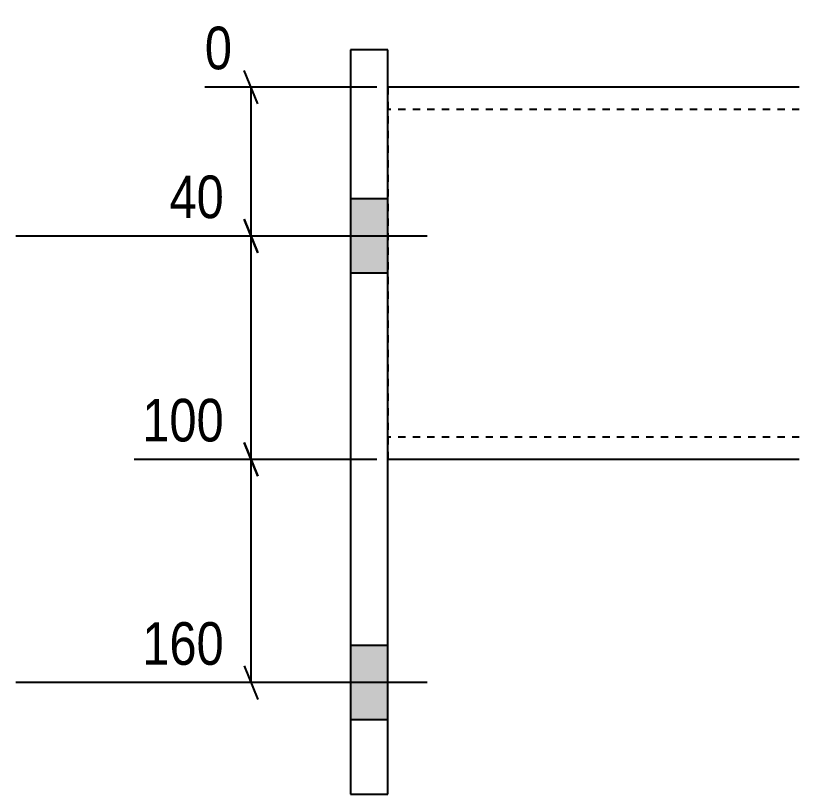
# Model space of a CAD drawing. Header units: millimetres. Extents: x 1 to 32476, y 3 to 887.
# Drawn here: x 14990.7 to 15201.3, y 7.2 to 216.4 of the extents above; entities that cross this region are included whole.
import ezdxf

# ---------------------------------------------------------------- set-up
doc = ezdxf.new("R2010")
doc.units = ezdxf.units.MM
doc.linetypes.add('DXK_LINE_DOT2', pattern=[3.9198, 1.9599, -1.9599])
doc.layers.add('MÅLSÆTNING', color=7, linetype='Continuous')
doc.layers.add('STÅL', color=7, linetype='Continuous')
doc.styles.add('Arial Narrow', font='ARIALN.TTF', dxfattribs={"height": 0.2})

msp = doc.modelspace()

# ---------------------------------------------------------------- hatches: boundary and pattern name
at = {"layer": 'STÅL', "linetype": 'Continuous'}
for points in [[(15080.71, 167.2), (15080.71, 147.2), (15090.71, 147.2), (15090.71, 167.2)], [(15080.71, 167.2), (15080.71, 147.2), (15090.71, 147.2), (15090.71, 167.2)], [(15080.71, 47.2), (15080.71, 27.2), (15090.71, 27.2), (15090.71, 47.2)], [(15080.71, 47.2), (15080.71, 27.2), (15090.71, 27.2), (15090.71, 47.2)]]:
    msp.add_hatch(color=96, dxfattribs=at).paths.add_polyline_path(points)

# ---------------------------------------------------------------- linework, layer by layer
at = {"layer": 'MÅLSÆTNING', "color": 7, "linetype": 'Continuous'}
for p, q in [((15055.74, 192.7), (15052.14, 201.7)), ((15087.71, 197.2), (15041.53, 197.2)), ((15053.94, 157.2), (15053.94, 197.2)), ((15052.14, 161.7), (15055.74, 152.7)), ((15055.74, 152.7), (15052.14, 161.7)), ((15077.71, 157.2), (15029.85, 157.2)), ((15077.71, 157.2), (15029.85, 157.2)), ((15053.94, 97.2), (15053.94, 157.2)), ((15052.14, 101.7), (15055.74, 92.7)), ((15055.74, 92.7), (15052.14, 101.7)), ((15087.71, 97.2), (15022.53, 97.2)), ((15087.71, 97.2), (15022.53, 97.2)), ((15053.94, 37.2), (15053.94, 97.2)), ((15052.14, 41.7), (15055.74, 32.7)), ((15077.71, 37.2), (15022.53, 37.2))]:
    msp.add_line(p, q, dxfattribs=at)
at = {"layer": 'STÅL', "color": 2, "linetype": 'Continuous'}
for p, q in [((15090.71, 207.2), (15080.71, 207.2)), ((15080.71, 207.2), (15080.71, 7.2)), ((15090.71, 7.2), (15090.71, 207.2)), ((15201.27, 197.2), (15090.71, 197.2)), ((15201.27, 97.2), (15090.71, 97.2)), ((15080.71, 7.2), (15090.71, 7.2))]:
    msp.add_line(p, q, dxfattribs=at)
at = {"layer": 'STÅL', "color": 7, "linetype": 'DXK_LINE_DOT2'}
for p, q in [((15090.71, 197.2), (15090.71, 98.11)), ((15201.27, 191.2), (15090.71, 191.2)), ((15201.27, 103.2), (15090.71, 103.2)), ((15090.71, 98.11), (15090.71, 97.2))]:
    msp.add_line(p, q, dxfattribs=at)
at = {"layer": 'STÅL', "color": 96, "linetype": 'Continuous'}
for p, q in [((15090.71, 167.2), (15080.71, 167.2)), ((15090.71, 167.2), (15080.71, 167.2)), ((15101.27, 157.2), (14990.71, 157.2)), ((15101.27, 157.2), (14990.71, 157.2)), ((15090.71, 147.2), (15080.71, 147.2)), ((15090.71, 147.2), (15080.71, 147.2)), ((15090.71, 47.2), (15080.71, 47.2)), ((15090.71, 47.2), (15080.71, 47.2)), ((15101.27, 37.2), (14990.71, 37.2)), ((15101.27, 37.2), (14990.71, 37.2)), ((15090.71, 27.2), (15080.71, 27.2)), ((15090.71, 27.2), (15080.71, 27.2))]:
    msp.add_line(p, q, dxfattribs=at)

# ---------------------------------------------------------------- wipeouts: each hides what was drawn before it
at = {"color": 0, "linetype": 'Continuous'}
for points in [[(15049.06, 159.6), (15049.06, 176.4), (15029.63, 176.4), (15029.63, 159.6)], [(15049.06, 99.6), (15049.06, 116.4), (15022.32, 116.4), (15022.32, 99.6)], [(15049.06, 39.6), (15049.06, 56.4), (15022.32, 56.4), (15022.32, 39.6)]]:
    msp.add_wipeout(points, dxfattribs=at).dxf.layer = 'MÅLSÆTNING'

# ---------------------------------------------------------------- next in the draw order: texts
at = {"layer": 'MÅLSÆTNING', "color": 3, "linetype": 'Continuous', "style": 'Arial Narrow'}
for s, p in [('40', (15032.03, 162)), ('100', (15024.72, 102)), ('160', (15024.72, 42))]:
    msp.add_text(s, height=11.453, dxfattribs=at).set_placement(p)

# ---------------------------------------------------------------- next in the draw order: wipeouts: each hides what was drawn before it
at = {"color": 0, "linetype": 'Continuous'}
msp.add_wipeout([(15051.24, 199.6), (15051.24, 216.4), (15039.13, 216.4), (15039.13, 199.6)], dxfattribs=at).dxf.layer = 'MÅLSÆTNING'

# ---------------------------------------------------------------- next in the draw order: texts
at = {"layer": 'MÅLSÆTNING', "color": 3, "linetype": 'Continuous', "style": 'Arial Narrow'}
msp.add_text('0', height=11.45, dxfattribs=at).set_placement((15041.53, 202))

doc.saveas('drawing.dxf')
